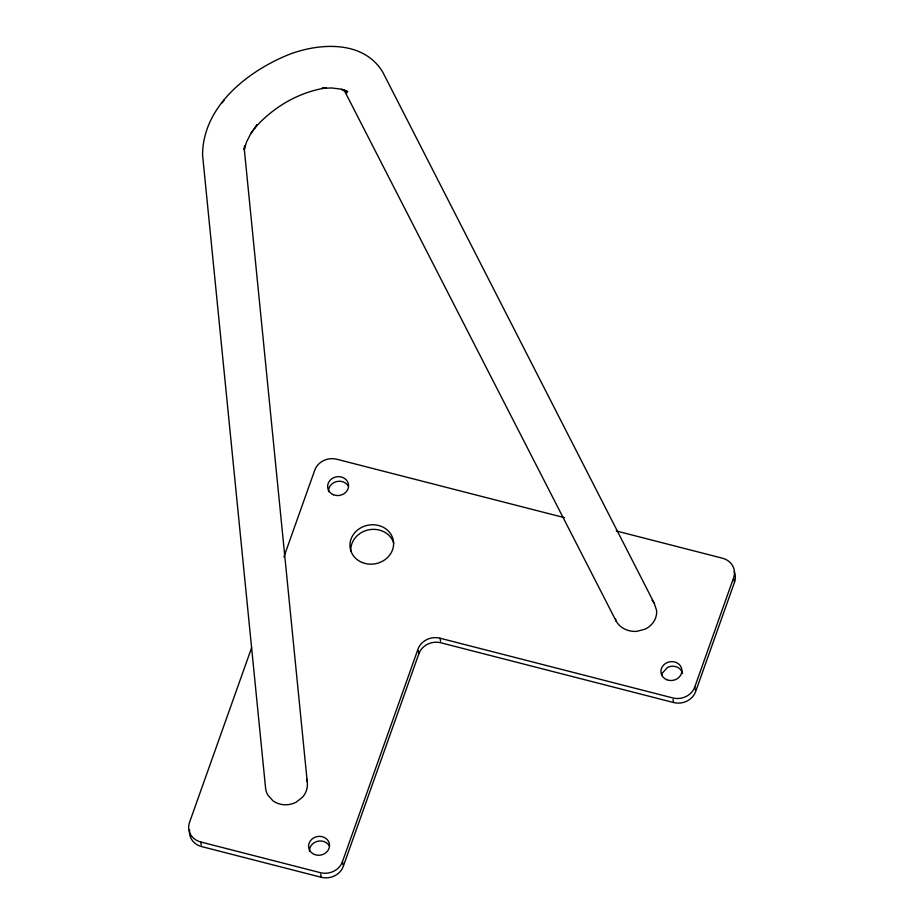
<?xml version="1.0" encoding="UTF-8"?>
<svg xmlns="http://www.w3.org/2000/svg" width="924" height="924" viewBox="0 0 924 924"><rect width="100%" height="100%" fill="white"/><g stroke="black" fill="none" stroke-linecap="round" stroke-linejoin="round"><path stroke-width="1.39" d="M244.664 146.223L244.41 150.381L307.346 782.859A21.991 19.693 -10.7 0 1 302.564 797.158L296.142 802.194A20.64 18.492 -10.7 0 1 272.915 800.75L267.845 795.102A21.991 19.693 -10.7 0 1 265.558 787.953L202.564 154.932C202.818 106.514 247.378 71.367 288.681 54.62C319.404 42.723 363.825 40.009 382.906 72.407L654.331 603.418L656.583 610.464A20.64 18.492 -10.7 0 1 644.998 629.186L636.902 631.335A21.991 19.693 -10.7 0 1 616.285 621.355L344.086 90.032M244.56 145.923L244.144 149.642L246.593 141.822L251.016 133.275L257.091 124.832L251.016 133.275M251.64 647.689L189.489 822.51A17.533 15.708 -10.7 0 0 200.716 841.972L201.293 845.033M283.911 556.895L314.749 470.166A17.533 15.708 -10.7 0 1 336.775 459.24L564.529 517.683M343 864.818L342.423 861.757L418.006 649.133A17.533 15.708 -10.7 0 1 440.032 638.207L672.753 697.932A17.533 15.708 -10.7 0 0 694.767 687.006L733.644 577.662A17.533 15.708 -10.7 0 0 722.418 558.2L616.227 530.953M418.295 650.669L418.872 653.73L343.289 866.354A17.533 15.708 -10.7 0 1 321.263 877.28L201.582 846.569A17.533 15.708 -10.7 0 1 189.651 829.948M734.199 571.725A17.533 15.708 -10.7 0 1 734.511 582.259L695.633 691.602A17.533 15.708 -10.7 0 1 673.619 702.529L440.898 642.804A17.533 15.708 -10.7 0 0 418.872 653.73M222.222 102.783L224.382 99.769M254.943 127.847C273.308 107.057 298.718 92.146 326.241 87.849L321.783 88.404L331.473 87.942L340.24 89.027L347.794 91.638L341.649 89.108L346.881 92.839L344.363 89.975M200.716 841.972L320.397 872.683A17.533 15.708 -10.7 0 0 342.423 861.757M615.523 618.999L616.273 621.355M733.933 579.186L734.511 582.259M694.767 687.006L695.345 690.078M673.042 699.456L673.619 702.529M440.032 638.207L440.609 641.279M320.686 874.208L321.263 877.28M350.843 551.085A21.922 19.635 -10.7 0 1 369.08 529.752A21.922 19.635 -10.7 0 1 393.728 543.139M661.815 675.456A10.522 9.425 -10.7 0 1 662.312 673.111L667.521 667.417A10.522 9.425 -10.7 0 1 682.559 673.434M328.505 491.672A10.522 9.425 -10.7 0 1 336.209 481.681A10.522 9.425 -10.7 0 1 348.313 486.07M309.459 851.397A10.522 9.425 -10.7 0 1 317.163 841.394A10.522 9.425 -10.7 0 1 329.267 845.783M652.067 600.323A21.991 19.693 -10.7 0 1 654.331 603.418M306.583 779.163A21.991 19.693 -10.7 0 1 307.184 781.623M362.069 562.462A21.922 19.635 -10.7 0 0 393.578 542.434A21.922 19.635 -10.7 0 0 359.69 528.493A21.922 19.635 -10.7 0 0 362.069 562.462M666.747 679.706A10.522 9.425 -10.7 0 0 681.877 670.096A10.522 9.425 -10.7 0 0 665.603 663.409A10.522 9.425 -10.7 0 0 666.747 679.706M333.448 494.744A10.522 9.425 -10.7 0 0 348.567 485.123A10.522 9.425 -10.7 0 0 332.305 478.436A10.522 9.425 -10.7 0 0 333.448 494.744M314.403 854.457A10.522 9.425 -10.7 0 0 329.522 844.848A10.522 9.425 -10.7 0 0 313.259 838.149A10.522 9.425 -10.7 0 0 314.403 854.457"/></g></svg>
